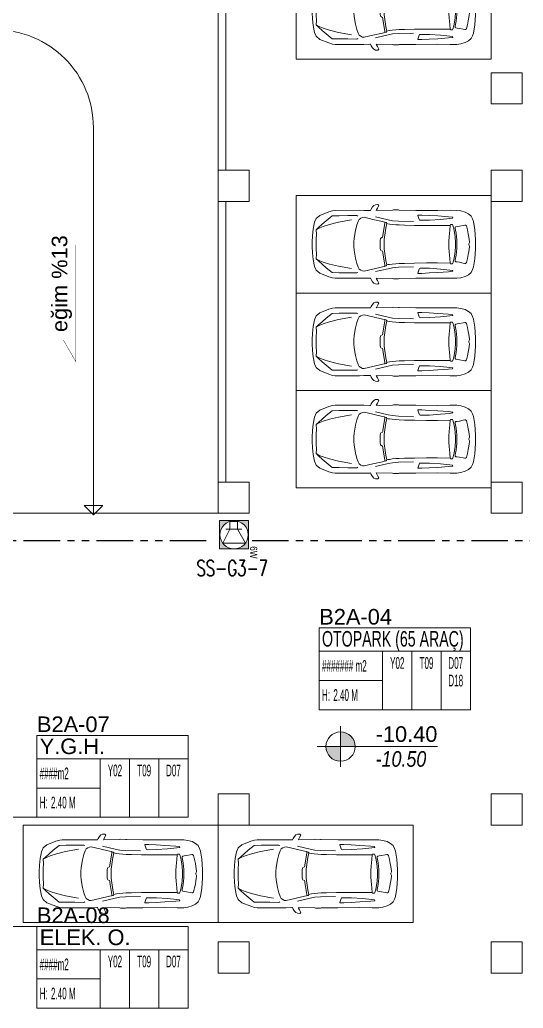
# Model space of a CAD drawing. Header units: metres. Extents: x -13545 to 152404, y -11890 to 28436.
# Drawn here: x 37331 to 38623, y 1930 to 4466 of the extents above; entities that cross this region are included whole.
import ezdxf
from ezdxf.enums import TextEntityAlignment as Align

# ---------------------------------------------------------------- set-up
doc = ezdxf.new("R2010")
doc.units = ezdxf.units.M
doc.header["$LTSCALE"] = 100
doc.header["$MEASUREMENT"] = 0
doc.linetypes.add('PHANTOM2', pattern=[1.25, 0.625, -0.125, 0.125, -0.125, 0.125, -0.125])
doc.layers.get('0').update_dxf_attribs({"color": 9, "lineweight": 9})
for name, color, linetype, lineweight in [('00', 9, 'Continuous', 9), ('01', 9, 'Continuous', 9), ('04', 9, 'Continuous', 9), ('06D', 9, 'Continuous', 9), ('21', 9, 'Continuous', 9), ('21_mahal200', 9, 'Continuous', 9), ('E-6W ACİL ANONS İÇİN HOPARLÖR (SIVAÜSTÜ) (YANGINA DAYANIKLI)', 7, 'Continuous', 30), ('E-KABLO', 7, 'Continuous', 30), ('E-YAZI', 7, 'Continuous', 30), ('Seslendirme', 7, 'Continuous', 9)]:
    doc.layers.add(name, color=color, linetype=linetype, lineweight=lineweight)
doc.styles.add('Arial', font='arial.ttf', dxfattribs={"height": 2.5})
doc.styles.add('ILGAZ', font='txttw.shx')
doc.styles.add('MuuM_TEXT-ITALIC', font='ARIALNI.TTF')
doc.styles.add('MuuM_TEXT-STANDART', font='ARIALN.TTF')
doc.dimstyles.new('MuuM_DIM200', dxfattribs={"dimscale": 20, "dimtxt": 2, "dimasz": 1, "dimexe": 1, "dimexo": 1, "dimgap": 1, "dimtad": 1, "dimdec": 1, "dimrnd": 0.5, "dimdsep": 46, "dimtxsty": 'MuuM_TEXT-STANDART', "dimblk": 'ARCHTICK', "dimcen": 0, "dimdle": 0.15, "dimclrd": 256, "dimclre": 256, "dimclrt": 256, "dimadec": 0, "dimazin": 0, "dimtfac": 5, "dimtdec": 1, "dimtix": 1, "dimtmove": 2, "dimatfit": 3, "dimldrblk": 'DOT', "dimfxl": 3, "dimfxlon": 1, "dimtolj": 1, "dimlwd": -1, "dimlwe": -1, "dimarcsym": 0})

# ---------------------------------------------------------------- blocks, each defined once
blk = doc.blocks.new('ep20n')
at = {"layer": 'Seslendirme'}
h = blk.add_hatch(color=3, dxfattribs=at)
h.paths.add_polyline_path([(59.4, -30.4), (59.4, 0, -1), (0, 0), (0, -30.4)])
h.paths.add_polyline_path([(0, 30.4), (0, 0, -1), (59.4, 0), (59.4, 30.4)])
at = {"layer": 'Seslendirme', "color": 3}
for p, q in [((59.4, 30.4), (0, 30.4)), ((0, 30.4), (0, -30.4)), ((17.8, 6.9), (47, 24)), ((47, 24, 943.8), (47, -23.5, 943.8)), ((59.4, -30.4), (59.4, 30.4)), ((1.8, -9.1), (1.8, 6.9)), ((1.8, 6.9), (17.8, 6.9)), ((17.8, 16), (17.8, -17.3)), ((17.8, -9.1), (1.8, -9.1)), ((47, -23.5), (17.8, -9.1)), ((0, -30.4), (59.4, -30.4))]:
    blk.add_line(p, q, dxfattribs=at)
blk.add_circle((29.7, 0), 29.7, dxfattribs=at)
at = {"color": 3, "insert": (53.8, 48.6), "char_height": 15, "attachment_point": 1, "style": 'MuuM_TEXT-STANDART'}
blk.add_mtext_dynamic_manual_height_columns('6W', width=52.414, gutter_width=150, heights=[0], dxfattribs=at)
blk = doc.blocks.new('p-kolon_80x80')
blk.add_lwpolyline([(-40, -40), (40, -40), (40, 40), (-40, 40)], close=True)
blk = doc.blocks.new('2.Bod.Ara.Sitatik Elk.')
at = {"layer": '01'}
for p in [(10580, -4340), (9880, -4590), (10580, -4590), (9880, -5390), (10580, -5390), (9880, -6190), (10580, -6190), (9880, -6570), (10580, -6570)]:
    blk.add_blockref('p-kolon_80x80', p, dxfattribs=at)
blk = doc.blocks.new('0_slopearrow')
at = {"const_width": 0.05}
blk.add_lwpolyline([(11.21, 0), (-3.79, 0), (-1, 1.61)], dxfattribs=at)
at = {"style": 'Arial'}
blk.add_attdef('EGIM', text='', height=2, dxfattribs=at).set_placement((0, 0.5), align=Align.BOTTOM_LEFT)
at = {"style": 'MuuM_TEXT-ITALIC'}
blk.add_attdef('SLOPE', text='', height=2, dxfattribs=at).set_placement((0, -0.5), align=Align.TOP_LEFT)
blk = doc.blocks.new('0_elevationtarget-p-bk')
h = blk.add_hatch(color=250)
h.paths.add_polyline_path([(1.88, 0, 0.414214), (0, 1.88), (0, 0)])
h.paths.add_polyline_path([(0, 0), (-1.88, 0, 0.414214), (0, -1.88)])
blk.add_line((0, -2.62), (0, 2.62))
blk.add_lwpolyline([(12.45, 0), (-3, 0)])
blk.add_circle((0, 0), 1.88)
at = {"style": 'Arial'}
blk.add_attdef('BITMISKOT', text='', height=2, dxfattribs=at).set_placement((4.5, 0), align=Align.BOTTOM_LEFT)
at = {"style": 'MuuM_TEXT-ITALIC'}
blk.add_attdef('FINISHINGFLOORLEVEL', text='', height=2, dxfattribs=at).set_placement((4.5, -0.59), align=Align.TOP_LEFT)
blk = doc.blocks.new('p-araba-10')
for points in [[(-193.8, -2.4), (-193.8, 5.3), (-192.9, 22.2), (-191.1, 38.9), (-187.6, 56.6), (-183.4, 66.4), (-173.9, 74.2), (-151.3, 83.5), (-141.2, 86.3), (-134.5, 87.1), (-72.5, 87.3), (-61.4, 87), (-45.8, 86.8), (-44, 86.7), (-42.5, 90.5), (-39.1, 95.9), (-35.3, 99.6), (-31.2, 101.5), (-25.1, 101.9), (-22.6, 99.4), (-26, 92.8), (-28.4, 88.2), (-29.2, 86.7), (12.7, 87.6), (14.7, 88.4), (27.6, 88.2), (29.7, 87.5), (71.7, 87.1), (127.9, 86.7), (160, 87.2), (177.5, 87.1), (187.3, 85.7), (198.4, 82.4), (207, 78), (214.1, 72.2), (217.1, 65), (220, 58.1), (223.2, 37.3), (225, 11.2), (225, -11.2), (223.2, -37.3), (220, -58.1), (217.1, -65), (214.1, -72.2), (207, -78), (198.4, -82.4), (187.3, -85.7), (177.5, -87.1), (160, -87.2), (127.9, -86.7), (71.7, -87.1), (29.7, -87.5), (27.6, -88.2), (14.7, -88.4), (12.7, -87.6), (-29.2, -86.7), (-28.4, -88.2), (-26, -92.8), (-22.6, -99.4), (-25.1, -101.9), (-31.2, -101.5), (-35.3, -99.6), (-39.1, -95.9), (-42.5, -90.5), (-44, -86.7), (-45.8, -86.8), (-61.4, -87), (-72.5, -87.3), (-134.5, -87.1), (-141.2, -86.3), (-151.3, -83.5), (-173.9, -74.2), (-183.4, -66.4), (-187.6, -56.6), (-191.1, -38.9), (-192.9, -22.2), (-193.8, -5.3), (-193.8, 2.4)], [(-93, -62.5), (-126.3, -56.3), (-149.5, -50.6), (-165.5, -45.6), (-173.7, -42.3), (-183.5, -36.9), (-182.7, -25.6), (-183.2, -12.4), (-183.2, 0.2), (-183.2, 12.8), (-182.7, 26), (-183.5, 37.3), (-177.8, 43), (-168.5, 51.5), (-157.6, 60.6), (-142.7, 72.8), (-124.7, 73.2), (-102, 73.6), (-79.4, 73.7), (-76.8, 72.4)], [(-93, 62.8), (-126.3, 56.7), (-149.5, 51), (-165.5, 45.9), (-173.7, 42.6), (-183.5, 37.3), (-182.7, 26), (-183.2, 12.8), (-183.2, 0.2), (-183.2, -12.4), (-182.7, -25.6), (-183.5, -36.9), (-177.8, -42.6), (-168.5, -51.2), (-157.6, -60.2), (-142.7, -72.5), (-124.7, -72.9), (-102, -73.2), (-79.4, -73.3), (-76.8, -72.1)], [(-8.3, -56.7), (-13.4, -57.9), (-38.1, -63.5), (-60.3, -68.8), (-64.9, -68.3), (-69.3, -66.4), (-73, -63.6), (-75.8, -58.3), (-79.1, -49.2), (-82.8, -35.3), (-86.1, -15.4), (-87, -5.3), (-87, 0.2), (-87, 5.7), (-86.1, 15.7), (-82.8, 35.6), (-79.1, 49.6), (-75.8, 58.7), (-73, 63.9), (-69.3, 66.8), (-64.9, 68.6), (-60.3, 69.2), (-38.1, 63.8), (-13.4, 58.2), (-8.3, 57)], [(66.2, 58.6), (27.5, 59.4), (12.7, 60.6), (0.9, 62.9), (-31.5, 70.4)], [(-2.5, -52.9), (-3.1, -54.6), (-4.3, -55.5), (-8.3, -56.7), (-7.3, -54.5), (-7.2, -52.8), (-12.4, -22.8), (-12.7, -19.8), (-13.7, -17.7), (-17.5, -15.6), (-18.7, -14.2), (-19.1, -9.7), (-19.2, -3.2), (-19.2, 0.2), (-19.2, 3.5), (-19.1, 10), (-18.7, 14.5), (-17.5, 15.9), (-13.7, 18.1), (-12.7, 20.1), (-12.4, 23.1), (-7.2, 53.1), (-7.3, 54.8), (-8.3, 57), (-4.3, 55.8), (-3.1, 54.9), (-2.5, 53.3)], [(160.4, 48.6), (128, 48.3), (99.7, 48.3), (68.4, 48.6), (43.2, 49.2), (29.3, 49.7), (20.9, 50.2), (11.4, 51.1), (4.3, 52), (0.7, 52.6), (-2.5, 53.3), (-3.4, 49.8), (-4.9, 41.7), (-6.9, 29.6), (-9.1, 11.9), (-9.1, 2.6), (-9.1, 0.2), (-9.1, -2.2), (-9.1, -11.6), (-6.9, -29.3), (-4.9, -41.4), (-3.4, -49.4), (-2.5, -52.9), (0.7, -52.2), (4.3, -51.7), (11.4, -50.8), (20.9, -49.9), (29.3, -49.3), (43.2, -48.9), (68.4, -48.3), (99.7, -47.9), (128, -47.9), (160.4, -48.3)], [(66.2, -58.2), (27.5, -59), (12.7, -60.3), (0.9, -62.6), (-31.5, -70.1)]]:
    blk.add_lwpolyline(points)
for points in [[(159.5, 66.3), (166.1, 67.2), (167.1, 68.6), (165.9, 69.6), (156.3, 70.9), (128.7, 72.7), (106.1, 73.8), (87.7, 74.9), (77.7, 75), (77.4, 74.3), (80.3, 64), (81.1, 62.1), (83.3, 61.7), (106.9, 62), (135.6, 63.8)], [(169.6, -39.3), (171.3, -30.3), (172.9, -18.6), (173.8, -4.4), (173.8, 0.2), (173.8, 4.7), (172.9, 19), (171.3, 30.6), (169.6, 39.6), (166.8, 48.4), (165.8, 50.4), (160.6, 50.4), (160.4, 48.6), (159, 36.5), (157.5, 19.4), (157, 8.1), (157, 0.2), (157, -7.8), (157.5, -19.1), (159, -36.2), (160.4, -48.3), (160.6, -50.1), (165.8, -50.1), (166.8, -48.1)], [(174.1, -36.1), (175.5, -27.9), (176.6, -19.3), (177.4, -10.5), (177.5, -1.4), (177.5, 0.2), (177.5, 1.8), (177.4, 10.9), (176.6, 19.7), (175.5, 28.2), (174.1, 36.4), (173, 41.1), (173.2, 43.7), (174.5, 45.2), (178.1, 45.7), (184.1, 46.5), (193.2, 48.4), (197.4, 49.4), (199.8, 49.3), (201.7, 47.1), (202.6, 43.6), (204.7, 36.9), (206.7, 26.7), (208.2, 18.6), (209.1, 12.5), (209.7, 6.9), (209.5, 5), (208.6, 3), (207.7, 1.2), (207.7, 0.2), (207.7, -0.9), (208.6, -2.7), (208.6, -2.7), (209.5, -4.6), (209.7, -6.6), (209.1, -12.1), (208.2, -18.3), (206.7, -26.4), (204.7, -36.5), (202.6, -43.3), (201.7, -46.8), (199.8, -49), (197.4, -49.1), (193.2, -48.1), (184.1, -46.1), (178.1, -45.3), (174.5, -44.9), (173.2, -43.4), (173, -40.8)], [(159.5, -66), (166.1, -66.9), (167.1, -68.2), (165.9, -69.3), (156.3, -70.5), (128.7, -72.4), (106.1, -73.5), (87.7, -74.5), (77.7, -74.7), (77.4, -74), (80.3, -63.7), (81.1, -61.7), (83.3, -61.4), (106.9, -61.6), (135.6, -63.5)]]:
    blk.add_lwpolyline(points, close=True)
blk = doc.blocks.new('p-carpark_std')
at = {"layer": '06D'}
blk.add_lwpolyline([(-500, -125), (0, -125), (0, 125), (-500, 125)], close=True, dxfattribs=at)
at = {"layer": '04'}
blk.add_blockref('p-araba-10', (-265, 0), dxfattribs=at)
blk = doc.blocks.new('_ArchTick')
at = {"color": 0, "linetype": 'ByBlock', "const_width": 0.15}
blk.add_lwpolyline([(-0.5, -0.5), (0.5, 0.5)], dxfattribs=at)
blk = doc.blocks.new('_Dot')
at = {"color": 0, "linetype": 'ByBlock', "lineweight": -2}
blk.add_line((-0.5, 0), (-1, 0), dxfattribs=at)
at = {"color": 0, "linetype": 'ByBlock', "const_width": 0.5}
blk.add_lwpolyline([(-0.25, 0, 1), (0.25, 0, 1)], format="xyb", close=True, dxfattribs=at)
blk = doc.blocks.new('0_roomno2')
blk.add_lwpolyline([(19.38, -10.5), (0, -10.5), (0, 0), (19.38, 0)], close=True)
for points in [[(0, -3), (19.38, -3)], [(8.12, -3), (8.12, -10.5)], [(11.88, -3), (11.88, -10.5)], [(15.62, -3), (15.62, -10.5)], [(0, -6.75), (8.12, -6.75)]]:
    blk.add_lwpolyline(points)
at = {"style": 'MuuM_TEXT-STANDART', "width": 0.6}
blk.add_text('H:', height=1.5, dxfattribs=at).set_placement((0.35, -8.61), align=Align.MIDDLE_LEFT)
at = {"style": 'Arial'}
blk.add_attdef('ODANO', (0, 1.17), '', height=2, dxfattribs=at)
blk.add_attdef('MEKANADI', text='', height=2, dxfattribs=at).set_placement((0.35, -3), align=Align.BOTTOM_LEFT)
at = {"style": 'MuuM_TEXT-STANDART', "width": 0.6}
for tag, p in [('YER01', (10, -4.5)), ('TAVAN01', (13.75, -4.5)), ('DUVAR01', (17.5, -4.5)), ('YER02', (10, -6.75)), ('TAVAN02', (13.75, -6.75)), ('DUVAR02', (17.5, -6.75)), ('YER03', (10, -9)), ('TAVAN03', (13.75, -9)), ('DUVAR03', (17.5, -9))]:
    blk.add_attdef(tag, text='', height=1.5, dxfattribs=at).set_placement(p, align=Align.MIDDLE_CENTER)
for tag, p in [('M2', (0.35, -4.88)), ('TEMIZTAVANYUKSEKLIGI', (1.8, -8.61))]:
    blk.add_attdef(tag, text='', height=1.5, dxfattribs=at).set_placement(p, align=Align.MIDDLE_LEFT)
blk = doc.blocks.new('2.Bod.Ara.Mimari Elk.')
at = {"layer": '00'}
for points in [[(9840, -4030), (9840, -4550), (9860, -4550), (9860, -4030)], [(9840, -4630), (9840, -5350), (9860, -5350), (9860, -4630)]]:
    blk.add_lwpolyline(points, close=True, dxfattribs=at)
at = {"layer": '06D'}
for points in [[(8440, -4550), (8440, -3830), (9220, -3830), (9840, -3950), (9840, -5350)], [(9840, -5350), (9840, -3950), (9220, -3830)], [(9220, -5430), (9840, -5430)]]:
    blk.add_lwpolyline(points, dxfattribs=at)
blk.add_lwpolyline([(9520.2, -5434.1), (9520.2, -4440, 0.414214), (9270.2, -4190), (8440, -4190)], format="xyb", dxfattribs=at)
blk.add_lwpolyline([(9544.2, -5410.1), (9520.2, -5434.1), (9496.2, -5410.1)], close=True, dxfattribs=at)
at = {"layer": '01'}
blk.add_blockref('p-kolon_80x80', (10580, -4340), dxfattribs=at)
at = {"layer": '04'}
for p in [(10540, -4140), (10540, -4740), (10540, -4990), (10540, -5240), (9840, -6355), (10340, -6355)]:
    blk.add_blockref('p-carpark_std', p, dxfattribs=at)
at = {"layer": '21'}
ref = blk.add_blockref('0_slopearrow', (9475.3, -4965.5), dxfattribs=dict(at, xscale=20, yscale=20, zscale=20, rotation=90))
ref.add_attrib('EGIM', 'eğim %13', dxfattribs={"layer": '0', "height": 40, "rotation": 90, "style": 'Arial'}).set_placement((9465.3, -4965.2), align=Align.BOTTOM_LEFT)
at = {"layer": '21', "xscale": 20, "yscale": 20, "zscale": 20}
blk.add_blockref('0_elevationtarget-p-bk', (10154, -6028.6), dxfattribs=at).add_auto_attribs({'BITMISKOT': '-10.40', 'FINISHINGFLOORLEVEL': '-10.50'})
at = {"layer": '21_mahal200'}
ref = blk.add_blockref('0_roomno2', (10099.5, -5724.2), dxfattribs=dict(at, xscale=20, yscale=20, zscale=20))
ref.add_attrib('ODANO', 'B2A-04', (10099.5, -5715.6), dxfattribs={"layer": '0', "height": 40, "style": 'Arial'})
ref.add_attrib('MEKANADI', 'OTOPARK (65 ARAÇ)', dxfattribs={"layer": '0', "height": 40, "style": 'Arial', "width": 0.65}).set_placement((10106.5, -5784.2), align=Align.BOTTOM_LEFT)
ref.add_attrib('M2', '####### m2', dxfattribs={"layer": '0', "height": 30, "style": 'MuuM_TEXT-STANDART', "width": 0.6}).set_placement((10106.5, -5821.7), align=Align.MIDDLE_LEFT)
ref.add_attrib('TEMIZTAVANYUKSEKLIGI', '2.40 M', dxfattribs={"layer": '0', "height": 30, "style": 'MuuM_TEXT-STANDART', "width": 0.6}).set_placement((10135.5, -5896.4), align=Align.MIDDLE_LEFT)
ref.add_attrib('YER01', 'Y02', dxfattribs={"layer": '0', "height": 30, "style": 'MuuM_TEXT-STANDART', "width": 0.6}).set_placement((10299.5, -5814.2), align=Align.MIDDLE_CENTER)
ref.add_attrib('TAVAN01', 'T09', dxfattribs={"layer": '0', "height": 30, "style": 'MuuM_TEXT-STANDART', "width": 0.6}).set_placement((10374.5, -5814.2), align=Align.MIDDLE_CENTER)
ref.add_attrib('DUVAR01', 'D07', dxfattribs={"layer": '0', "height": 30, "style": 'MuuM_TEXT-STANDART', "width": 0.6}).set_placement((10449.5, -5814.2), align=Align.MIDDLE_CENTER)
ref.add_attrib('DUVAR02', 'D18', dxfattribs={"layer": '0', "height": 30, "style": 'MuuM_TEXT-STANDART', "width": 0.6}).set_placement((10449.5, -5859.2), align=Align.MIDDLE_CENTER)
ref = blk.add_blockref('0_roomno2', (9375.5, -6000), dxfattribs=dict(at, xscale=20, yscale=20, zscale=20))
ref.add_attrib('ODANO', 'B2A-07', (9375.5, -5991.4), dxfattribs={"layer": '0', "height": 40, "style": 'Arial'})
ref.add_attrib('MEKANADI', 'Y.G.H.', dxfattribs={"layer": '0', "height": 40, "style": 'Arial'}).set_placement((9382.5, -6060), align=Align.BOTTOM_LEFT)
ref.add_attrib('M2', '####m2', dxfattribs={"layer": '0', "height": 30, "style": 'MuuM_TEXT-STANDART', "width": 0.6}).set_placement((9382.5, -6097.5), align=Align.MIDDLE_LEFT)
ref.add_attrib('TEMIZTAVANYUKSEKLIGI', '2.40 M', dxfattribs={"layer": '0', "height": 30, "style": 'MuuM_TEXT-STANDART', "width": 0.6}).set_placement((9411.5, -6172.2), align=Align.MIDDLE_LEFT)
ref.add_attrib('YER01', 'Y02', dxfattribs={"layer": '0', "height": 30, "style": 'MuuM_TEXT-STANDART', "width": 0.6}).set_placement((9575.5, -6090), align=Align.MIDDLE_CENTER)
ref.add_attrib('TAVAN01', 'T09', dxfattribs={"layer": '0', "height": 30, "style": 'MuuM_TEXT-STANDART', "width": 0.6}).set_placement((9650.5, -6090), align=Align.MIDDLE_CENTER)
ref.add_attrib('DUVAR01', 'D07', dxfattribs={"layer": '0', "height": 30, "style": 'MuuM_TEXT-STANDART', "width": 0.6}).set_placement((9725.5, -6090), align=Align.MIDDLE_CENTER)
ref = blk.add_blockref('0_roomno2', (9375.5, -6490), dxfattribs=dict(at, xscale=20, yscale=20, zscale=20))
ref.add_attrib('ODANO', 'B2A-08', (9375.5, -6481.4), dxfattribs={"layer": '0', "height": 40, "style": 'Arial'})
ref.add_attrib('MEKANADI', 'ELEK. O.', dxfattribs={"layer": '0', "height": 40, "style": 'Arial'}).set_placement((9382.5, -6550), align=Align.BOTTOM_LEFT)
ref.add_attrib('M2', '####m2', dxfattribs={"layer": '0', "height": 30, "style": 'MuuM_TEXT-STANDART', "width": 0.6}).set_placement((9382.5, -6587.5), align=Align.MIDDLE_LEFT)
ref.add_attrib('TEMIZTAVANYUKSEKLIGI', '2.40 M', dxfattribs={"layer": '0', "height": 30, "style": 'MuuM_TEXT-STANDART', "width": 0.6}).set_placement((9411.5, -6662.2), align=Align.MIDDLE_LEFT)
ref.add_attrib('YER01', 'Y02', dxfattribs={"layer": '0', "height": 30, "style": 'MuuM_TEXT-STANDART', "width": 0.6}).set_placement((9575.5, -6580), align=Align.MIDDLE_CENTER)
ref.add_attrib('TAVAN01', 'T09', dxfattribs={"layer": '0', "height": 30, "style": 'MuuM_TEXT-STANDART', "width": 0.6}).set_placement((9650.5, -6580), align=Align.MIDDLE_CENTER)
ref.add_attrib('DUVAR01', 'D07', dxfattribs={"layer": '0', "height": 30, "style": 'MuuM_TEXT-STANDART', "width": 0.6}).set_placement((9725.5, -6580), align=Align.MIDDLE_CENTER)
for points in [[(9142, -6210), (9527.2, -6210)], [(9194.9, -6490), (9580.2, -6490)]]:
    blk.add_leader(points, dimstyle='MuuM_DIM200', override={"dimasz": 1, "dimfxl": 10}, dxfattribs=at)

msp = doc.modelspace()

# ---------------------------------------------------------------- linework, layer by layer
at = {"layer": 'E-KABLO', "color": 5, "linetype": 'PHANTOM2', "ltscale": 1.5}
for p, q in [((36403.4, 3129.7), (37827.9, 3129.7)), ((37927.2, 3129.7), (38686.6, 3129.7))]:
    msp.add_line(p, q, dxfattribs=at)

# ---------------------------------------------------------------- block references
at = {"layer": '06D'}
for name in ['2.Bod.Ara.Sitatik Elk.', '2.Bod.Ara.Mimari Elk.']:
    msp.add_blockref(name, (28000, 8630), dxfattribs=at)
at = {"layer": 'E-6W ACİL ANONS İÇİN HOPARLÖR (SIVAÜSTÜ) (YANGINA DAYANIKLI)', "xscale": 1.222211883244323, "yscale": 1.222211883244323, "zscale": 1.222211883244323, "rotation": 270}
msp.add_blockref('ep20n', (37881, 3181), dxfattribs=at)

# ---------------------------------------------------------------- texts
at = {"layer": 'E-YAZI', "color": 3, "style": 'ILGAZ', "width": 0.7}
msp.add_text('SS-G3-7', height=40, dxfattribs=at).set_placement((37784.4, 3039.2))

doc.saveas('drawing.dxf')
